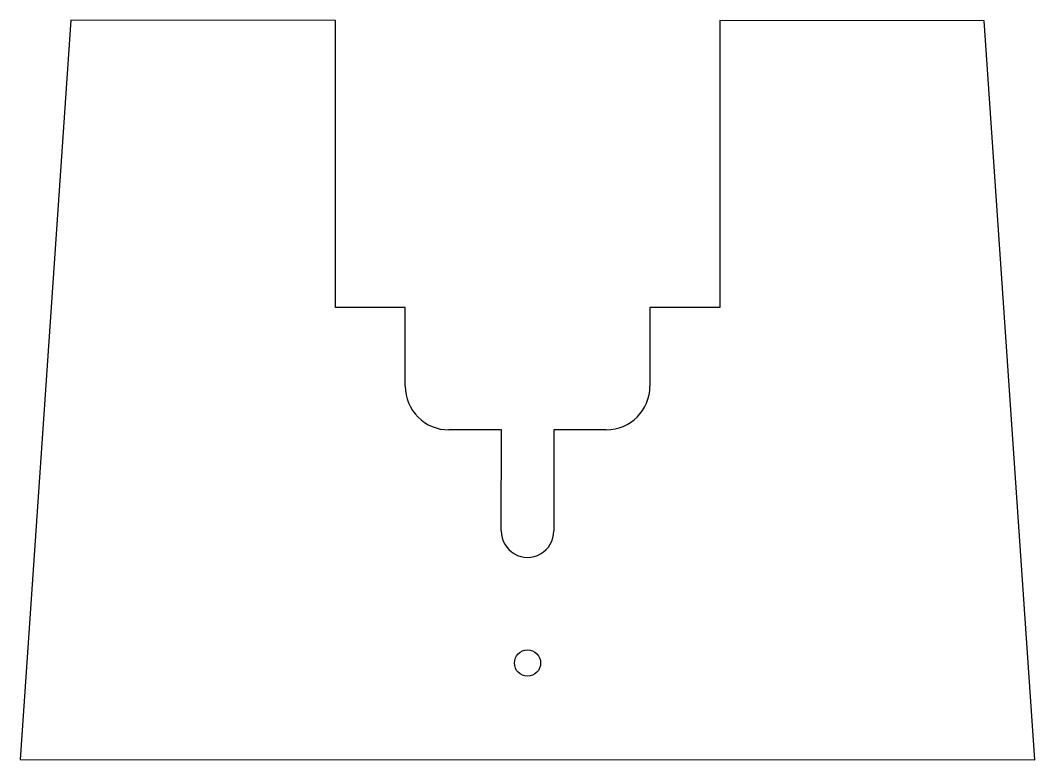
# Model space of a CAD drawing. Header units: millimetres. Extents: x -58 to 58, y -140 to -55.
import ezdxf

# ---------------------------------------------------------------- set-up
doc = ezdxf.new("R2010")
doc.units = ezdxf.units.MM
doc.layers.get('0').update_dxf_attribs({"linetype": 'CONTINUOUS'})

msp = doc.modelspace()

# ---------------------------------------------------------------- linework, layer by layer
for p, q in [((-52.29, -55.2), (-58.09, -139.82)), ((-22.02, -55.21), (-52.29, -55.2)), ((-22.02, -85.95), (-22.02, -55.21)), ((21.99, -55.23), (21.98, -85.96)), ((52.26, -55.25), (21.99, -55.23)), ((58.03, -139.85), (52.26, -55.25)), ((-22.02, -88.08), (-22.02, -85.95)), ((21.98, -85.96), (21.98, -88.09)), ((-19.02, -88.08), (-22.02, -88.08)), ((-14.02, -88.08), (-19.02, -88.08)), ((-14.03, -97.08), (-14.02, -88.08)), ((18.98, -88.09), (13.98, -88.09)), ((13.98, -88.09), (13.98, -97.09)), ((21.98, -88.09), (18.98, -88.09)), ((-3.02, -102.09), (-9.03, -102.09)), ((-3.03, -113.66), (-3.02, -102.09)), ((2.97, -102.09), (2.97, -113.66)), ((8.98, -102.09), (2.97, -102.09)), ((-58.09, -139.82), (58.03, -139.85))]:
    msp.add_line(p, q)
for centre, start, end in [((-9.03, -97.09), 179.9757, 269.9757), ((8.98, -97.09), 270, 360)]:
    msp.add_arc(centre, 5, start, end)
for start_param, end_param in [(4.712389, 7.853982), (4.711961, 4.712389)]:
    msp.add_ellipse((-0.03, -113.66), major_axis=(0, -3.03), ratio=0.990268, start_param=start_param, end_param=end_param)
msp.add_ellipse((-0.03, -128.78), major_axis=(1.5, 0), ratio=1)

doc.saveas('drawing.dxf')
